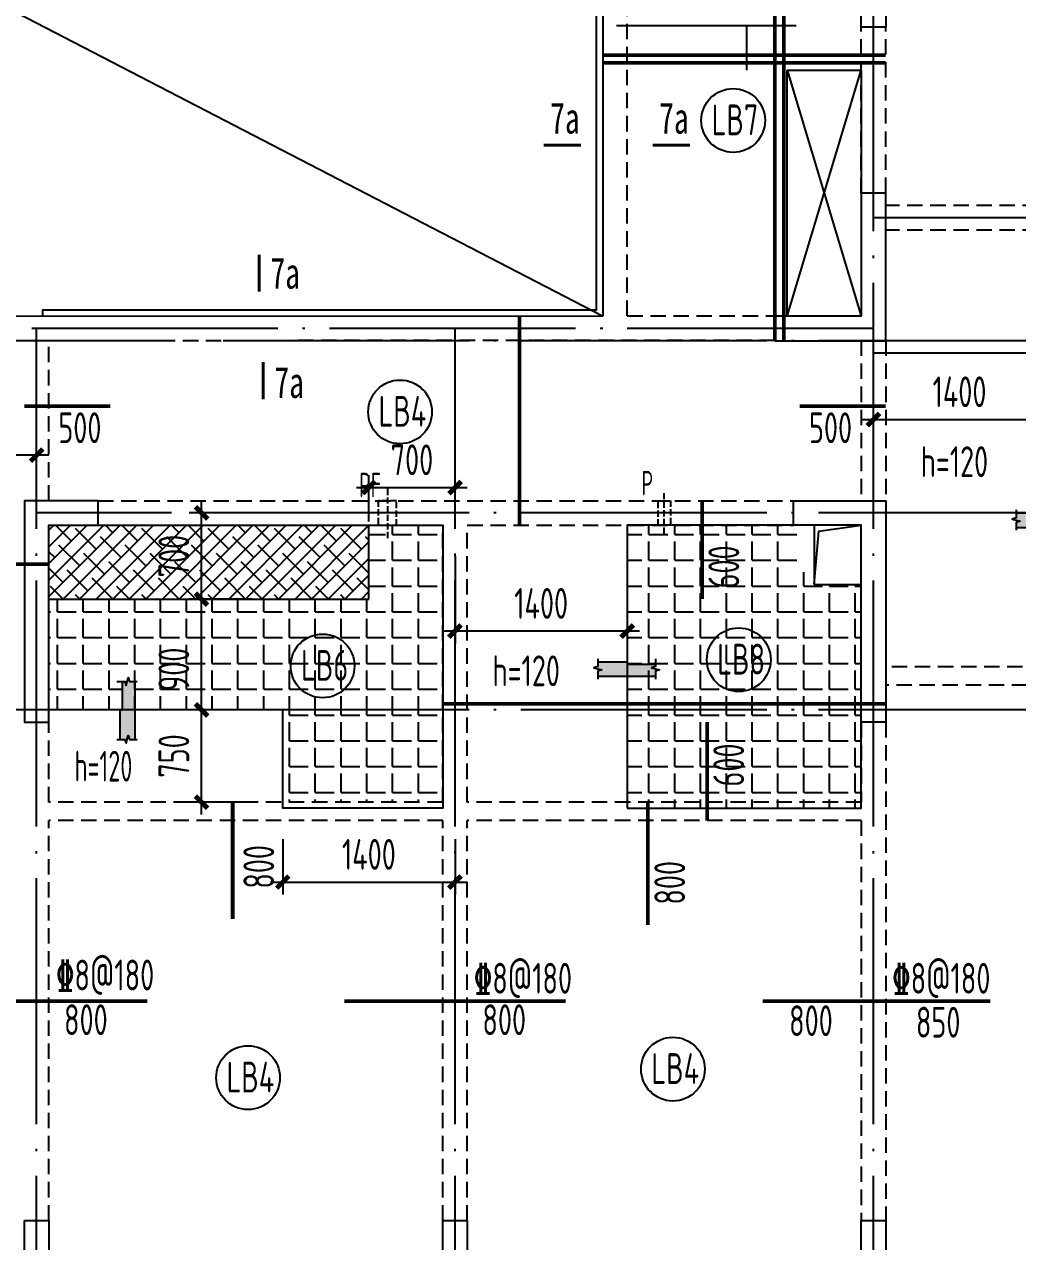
# Model space of a CAD drawing. Extents: x -173820 to 521180, y -715739 to 158231.
# Drawn here: x 28230 to 36302, y 70087 to 79982 of the extents above; entities that cross this region are included whole.
import ezdxf
from ezdxf.enums import TextEntityAlignment as Align

# ---------------------------------------------------------------- set-up
doc = ezdxf.new("R2010")
doc.units = 0
doc.header["$LTSCALE"] = 1000
for name, pattern in [('DASH', [0.35, 0.25, -0.1]), ('DOTE', [2.42, 2, -0.2, 0.02, -0.2]), ('HIDDEN2', [0.1875, 0.125, -0.0625])]:
    doc.linetypes.add(name, pattern=pattern)
for name, color, linetype in [('A-线脚看线', 9, 'Continuous'), ('A-设备穿墙洞', 161, 'Continuous'), ('AXIS', 1, 'DOTE'), ('DIM', 3, 'Continuous'), ('JG1', 3, 'Continuous'), ('填充', 8, 'Continuous'), ('墙', 6, 'Continuous'), ('挑板', 3, 'Continuous'), ('板筋', 6, 'Continuous'), ('梁', 4, 'HIDDEN2'), ('模板线', 3, 'Continuous'), ('洞口', 5, 'Continuous'), ('钢筋_文字', 7, 'Continuous'), ('钢筋长度标注', 7, 'Continuous')]:
    doc.layers.add(name, color=color, linetype=linetype)
doc.styles.add('TSSD_BOLD', font='tssdeng2.shx', dxfattribs={"width": 0.7, "height": 250, "bigfont": 'CHINA.shx'})
doc.styles.add('TSSD_Dimension', font='tssdeng.shx', dxfattribs={"width": 0.7, "bigfont": 'Hztxt.shx'})
doc.styles.add('zzt', font='tssdeng.shx', dxfattribs={"width": 0.7, "height": 300, "bigfont": 'tssdchn.shx'})
doc.styles.add('钢筋', font='tssdeng.shx', dxfattribs={"width": 0.7, "height": 250, "bigfont": 'tssdchn.shx'})
doc.styles.add('钢筋长度', font='tssdeng.shx', dxfattribs={"width": 0.7, "height": 300, "bigfont": 'tssdchn.shx'})
doc.styles.add('黑体', font='simhei.ttf', dxfattribs={"width": 0.8})
doc.dimstyles.new('TSSD_100_100', dxfattribs={"dimtxt": 250, "dimasz": 100, "dimexe": 100, "dimexo": 250, "dimgap": 100, "dimtad": 1, "dimdec": 0, "dimzin": 0, "dimdsep": 46, "dimtxsty": 'TSSD_Dimension', "dimblk": 'ARCHTICK', "dimcen": 0, "dimdle": 100, "dimclrd": 3, "dimclre": 3, "dimclrt": 7, "dimadec": 0, "dimazin": 0, "dimtfac": 1, "dimtdec": 0, "dimtix": 1, "dimtmove": 2, "dimatfit": 3, "dimfxl": 0, "dimtolj": 1, "dimtzin": 0, "dimarcsym": 0})

# ---------------------------------------------------------------- blocks, each defined once
blk = doc.blocks.new('_ArchTick')
at = {"color": 4, "linetype": 'ByBlock', "const_width": 0.4}
blk.add_lwpolyline([(-0.5, -0.5), (0.5, 0.5)], dxfattribs=at)
blk = doc.blocks.new('*D1277')
at = {"layer": 'Defpoints', "color": 0}
for p in [(26930, 76480), (26930, 75830), (28330, 75830)]:
    blk.add_point(p, dxfattribs=at)
at = {"layer": 'DIM', "color": 3, "lineweight": -2}
for p, q in [((26930, 76080), (26930, 76580)), ((28330, 76080), (28330, 76580)), ((28430, 76480), (26830, 76480))]:
    blk.add_line(p, q, dxfattribs=at)
at = {"layer": 'DIM', "color": 3, "lineweight": -2, "xscale": 100, "yscale": 100, "zscale": 100, "rotation": 180}
blk.add_blockref('_ArchTick', (26930, 76480), dxfattribs=at)
at = {"layer": 'DIM', "color": 3, "lineweight": -2, "xscale": 100, "yscale": 100, "zscale": 100}
blk.add_blockref('_ArchTick', (28330, 76480), dxfattribs=at)
at = {"layer": 'DIM', "color": 7, "insert": (27630, 76705), "char_height": 250, "attachment_point": 5, "style": 'TSSD_Dimension'}
blk.add_mtext('\\A1;1400', dxfattribs=at)
blk = doc.blocks.new('*D1276')
at = {"layer": 'Defpoints', "color": 0}
for p in [(30330, 73610), (31730, 73610), (31730, 73010)]:
    blk.add_point(p, dxfattribs=at)
at = {"layer": 'DIM', "color": 3, "lineweight": -2}
for p, q in [((30330, 73360), (30330, 72910)), ((31730, 73360), (31730, 72910)), ((30230, 73010), (31830, 73010))]:
    blk.add_line(p, q, dxfattribs=at)
at = {"layer": 'DIM', "color": 3, "lineweight": -2, "xscale": 100, "yscale": 100, "zscale": 100, "rotation": 180}
blk.add_blockref('_ArchTick', (30330, 73010), dxfattribs=at)
at = {"layer": 'DIM', "color": 3, "lineweight": -2, "xscale": 100, "yscale": 100, "zscale": 100}
blk.add_blockref('_ArchTick', (31730, 73010), dxfattribs=at)
at = {"layer": 'DIM', "color": 7, "insert": (31030, 73235), "char_height": 250, "attachment_point": 5, "style": 'TSSD_Dimension'}
blk.add_mtext('\\A1;1400', dxfattribs=at)
blk = doc.blocks.new('*D1275')
at = {"layer": 'Defpoints', "color": 0}
for p in [(29670, 76010), (30330, 76010), (30330, 75310)]:
    blk.add_point(p, dxfattribs=at)
at = {"layer": 'DIM', "color": 3, "lineweight": -2}
for p, q in [((29670, 75210), (29670, 76110)), ((30080, 76010), (29570, 76010)), ((30080, 75310), (29570, 75310))]:
    blk.add_line(p, q, dxfattribs=at)
at = {"layer": 'DIM', "color": 3, "lineweight": -2, "xscale": 100, "yscale": 100, "zscale": 100}
for p, rotation in [((29670, 76010), 90), ((29670, 75310), 270)]:
    blk.add_blockref('_ArchTick', p, dxfattribs=dict(at, rotation=rotation))
at = {"layer": 'DIM', "color": 7, "insert": (29445, 75660), "char_height": 250, "attachment_point": 5, "rotation": 90, "style": 'TSSD_Dimension'}
blk.add_mtext('\\A1;700', dxfattribs=at)
blk = doc.blocks.new('*D1274')
at = {"layer": 'Defpoints', "color": 0}
for p in [(29670, 75310), (30330, 75310), (30330, 74410)]:
    blk.add_point(p, dxfattribs=at)
at = {"layer": 'DIM', "color": 3, "lineweight": -2}
for p, q in [((29670, 74310), (29670, 75410)), ((30080, 75310), (29570, 75310)), ((30080, 74410), (29570, 74410))]:
    blk.add_line(p, q, dxfattribs=at)
at = {"layer": 'DIM', "color": 3, "lineweight": -2, "xscale": 100, "yscale": 100, "zscale": 100}
for p, rotation in [((29670, 75310), 90), ((29670, 74410), 270)]:
    blk.add_blockref('_ArchTick', p, dxfattribs=dict(at, rotation=rotation))
at = {"layer": 'DIM', "color": 7, "insert": (29445, 74740), "char_height": 250, "attachment_point": 5, "rotation": 90, "style": 'TSSD_Dimension'}
blk.add_mtext('\\A1;900', dxfattribs=at)
blk = doc.blocks.new('*D1273')
at = {"layer": 'Defpoints', "color": 0}
for p in [(31730, 75910), (33130, 75910), (31730, 75050)]:
    blk.add_point(p, dxfattribs=at)
at = {"layer": 'DIM', "color": 3, "lineweight": -2}
for p, q in [((31730, 75660), (31730, 74950)), ((33130, 75660), (33130, 74950)), ((33230, 75050), (31630, 75050))]:
    blk.add_line(p, q, dxfattribs=at)
at = {"layer": 'DIM', "color": 3, "lineweight": -2, "xscale": 100, "yscale": 100, "zscale": 100, "rotation": 180}
blk.add_blockref('_ArchTick', (31730, 75050), dxfattribs=at)
at = {"layer": 'DIM', "color": 3, "lineweight": -2, "xscale": 100, "yscale": 100, "zscale": 100}
blk.add_blockref('_ArchTick', (33130, 75050), dxfattribs=at)
at = {"layer": 'DIM', "color": 7, "insert": (32430, 75275), "char_height": 250, "attachment_point": 5, "style": 'TSSD_Dimension'}
blk.add_mtext('\\A1;1400', dxfattribs=at)
blk = doc.blocks.new('*D1256')
at = {"layer": 'Defpoints', "color": 0}
for p in [(36530, 76770), (35130, 76110), (36530, 76110)]:
    blk.add_point(p, dxfattribs=at)
at = {"layer": 'DIM', "color": 3, "lineweight": -2}
for p, q in [((35130, 76360), (35130, 76870)), ((36530, 76360), (36530, 76870)), ((35030, 76770), (36630, 76770))]:
    blk.add_line(p, q, dxfattribs=at)
at = {"layer": 'DIM', "color": 3, "lineweight": -2, "xscale": 100, "yscale": 100, "zscale": 100, "rotation": 180}
blk.add_blockref('_ArchTick', (35130, 76770), dxfattribs=at)
at = {"layer": 'DIM', "color": 3, "lineweight": -2, "xscale": 100, "yscale": 100, "zscale": 100}
blk.add_blockref('_ArchTick', (36530, 76770), dxfattribs=at)
at = {"layer": 'DIM', "color": 7, "insert": (35830, 76995), "char_height": 250, "attachment_point": 5, "style": 'TSSD_Dimension'}
blk.add_mtext('\\A1;1400', dxfattribs=at)
blk = doc.blocks.new('*D1251')
at = {"layer": 'Defpoints', "color": 0}
for p in [(29670, 74410), (30330, 74410), (30330, 73660)]:
    blk.add_point(p, dxfattribs=at)
at = {"layer": 'DIM', "color": 3, "lineweight": -2}
for p, q in [((29670, 73560), (29670, 74510)), ((30080, 74410), (29570, 74410)), ((30080, 73660), (29570, 73660))]:
    blk.add_line(p, q, dxfattribs=at)
at = {"layer": 'DIM', "color": 3, "lineweight": -2, "xscale": 100, "yscale": 100, "zscale": 100}
for p, rotation in [((29670, 74410), 90), ((29670, 73660), 270)]:
    blk.add_blockref('_ArchTick', p, dxfattribs=dict(at, rotation=rotation))
at = {"layer": 'DIM', "color": 7, "insert": (29445, 74035), "char_height": 250, "attachment_point": 5, "rotation": 90, "style": 'TSSD_Dimension'}
blk.add_mtext('\\A1;750', dxfattribs=at)
blk = doc.blocks.new('*D1192')
at = {"layer": 'Defpoints', "color": 0}
for p in [(31730, 76217.1), (31030, 75689.6), (31730, 75689.6)]:
    blk.add_point(p, dxfattribs=at)
at = {"layer": 'DIM', "color": 3, "lineweight": -2}
for p, q in [((31030, 75939.6), (31030, 76317.1)), ((31730, 75939.6), (31730, 76317.1)), ((30930, 76217.1), (31830, 76217.1))]:
    blk.add_line(p, q, dxfattribs=at)
at = {"layer": 'DIM', "color": 3, "lineweight": -2, "xscale": 100, "yscale": 100, "zscale": 100, "rotation": 180}
blk.add_blockref('_ArchTick', (31030, 76217.1), dxfattribs=at)
at = {"layer": 'DIM', "color": 3, "lineweight": -2, "xscale": 100, "yscale": 100, "zscale": 100}
blk.add_blockref('_ArchTick', (31730, 76217.1), dxfattribs=at)
at = {"layer": 'DIM', "color": 7, "insert": (31380, 76442.1), "char_height": 250, "attachment_point": 5, "style": 'TSSD_Dimension'}
blk.add_mtext('\\A1;700', dxfattribs=at)
blk = doc.blocks.new('$1292675')
at = {"layer": 'JG1'}
blk.add_hatch(color=8, dxfattribs=at).paths.add_polyline_path([(502.1, 20), (502.1, 63.7), (470, 74.2), (534.2, 90.8), (502.1, 101.2), (502.1, 140), (262.1, 140), (262.1, 120), (32.1, 120), (32.1, 101.2), (64.2, 90.8), (0, 74.2), (32.1, 63.7), (32.1, 20)])
for p, q in [((262.1, 120), (32.1, 120)), ((502.1, 140), (262.1, 140)), ((262.1, 140), (262.1, 120)), ((32.1, 20), (502.1, 20))]:
    blk.add_line(p, q, dxfattribs=at)
for points in [[(32.1, 165), (32.1, 101.2), (64.2, 90.8), (0, 74.2), (32.1, 63.7), (32.1, 0)], [(502.1, 165), (502.1, 101.2), (534.2, 90.8), (470, 74.2), (502.1, 63.7), (502.1, 0)]]:
    blk.add_lwpolyline(points, dxfattribs=at)
blk = doc.blocks.new('$1901069')
at = {"layer": '模板线', "color": 4, "const_width": 22.7}
for points in [[(0, 1176.6), (0, 874.2)], [(32.2, 302.4), (32.2, 0)]]:
    blk.add_lwpolyline(points, dxfattribs=at)
at = {"layer": '模板线', "color": 0, "style": '黑体', "width": 0.7}
for p in [(211.1, 1025.9), (243.3, 137.7)]:
    blk.add_text('7a', height=252, dxfattribs=at).set_placement(p, align=Align.MIDDLE_CENTER)
blk = doc.blocks.new('$1109386')
at = {"layer": '模板线', "color": 4, "const_width": 22.7}
for points in [[(0, 0), (302.4, 0)], [(885.9, 0), (1188.3, 0)]]:
    blk.add_lwpolyline(points, dxfattribs=at)
at = {"layer": '模板线', "color": 0, "style": '黑体', "width": 0.7}
for p in [(171.6, 219.9), (1057.4, 219.9)]:
    blk.add_text('7a', height=252, dxfattribs=at).set_placement(p, align=Align.MIDDLE_CENTER)
blk = doc.blocks.new('$1783196')
at = {"layer": 'AXIS'}
for p, q in [((46034.9, 3480), (46034.9, 20188.3)), ((54849.9, 15688.3), (46034.9, 15688.3)), ((46034.9, 14788.3), (4360, 14788.3)), ((39234.9, 3480), (39234.9, 14788.3)), ((42634.9, 3480), (42634.9, 14788.3)), ((54849.9, 14688.3), (4360, 14688.3)), ((54849.9, 14588.3), (46034.9, 14588.3)), ((54849.9, 13288.3), (39234.9, 13288.3)), ((54849.9, 11688.3), (4360, 11688.3))]:
    blk.add_line(p, q, dxfattribs=at)
blk = doc.blocks.new('$1466424')
at = {"layer": '板筋', "const_width": 30}
for points in [[(40100, 10403.7), (40100, 14503.7)], [(40171.9, 10403.7), (40171.9, 14503.7)], [(38699.8, 12726.1), (41000, 12726.1)], [(38699.8, 12662.4), (41000, 12662.4)], [(38025, 8903.7), (38025, 10605.2)], [(34000, 9872.9), (34700, 9872.9)], [(40300, 9872.8), (41000, 9872.8)], [(39508.2, 8303.7), (39508.2, 9103.7)], [(30599.9, 8587.1), (34200, 8587.1)], [(37400, 7453.7), (41000, 7453.7)], [(39548.2, 6503.7), (39548.2, 7303.7)], [(35693, 6653.7), (35693, 5703.2)], [(39068.2, 5653.7), (39068.2, 6653.7)], [(33200.1, 5035), (35000.1, 5035)], [(36600.1, 5035), (38400.1, 5035)], [(40000.1, 5035), (41850.1, 5035)]]:
    blk.add_lwpolyline(points, dxfattribs=at)
at = {"layer": '钢筋_文字', "color": 7, "linetype": 'Continuous'}
for p, q in [((38812.4, 12966.8), (40273.6, 12966.8)), ((39871.6, 12604.1), (39871.6, 12966.8))]:
    blk.add_line(p, q, dxfattribs=at)
at = {"layer": '钢筋_文字'}
for centre in [(39760.7, 12194.2, 0), (37053.4, 9825.3, 0), (36423.8, 7760.6, 0), (39806.1, 7810.9, 0), (35818.2, 4413.8, 0), (39270.8, 4483.5, 0)]:
    blk.add_circle(centre, 259.2, dxfattribs=at)
at = {"layer": '钢筋_文字', "style": 'TSSD_BOLD', "width": 0.7}
for s, p in [('LB7', (39585.7, 12074.1, 0)), ('LB4', (36878.4, 9705.1, 0)), ('LB8', (39631.1, 7690.8, 0)), ('LB6', (36248.8, 7640.4, 0)), ('LB4', (39095.8, 4363.3, 0)), ('LB4', (35643.2, 4293.6, 0))]:
    blk.add_text(s, height=250, dxfattribs=at).set_placement(p)
at = {"layer": '钢筋_文字', "color": 7, "linetype": 'Continuous'}
for s, style, width, p in [(' h=120', 'TSSD_BOLD', 0.7, (41178, 9295.8, 0)), (' h=120', 'TSSD_BOLD', 0.7, (37698, 7595.8, 0)), (' h=120', 'TSSD_BOLD', 0.6, (34316.6, 6820.6, 0)), ('%%1328@180', '钢筋', 0.7, (34257.3, 5123.2, 0)), ('%%1328@180', '钢筋', 0.7, (37652.9, 5096.9, 0)), ('%%1328@180', '钢筋', 0.7, (41052.9, 5096.9, 0))]:
    blk.add_text(s, height=250, dxfattribs=dict(at, style=style, width=width)).set_placement(p)
at = {"layer": '钢筋长度标注', "style": '钢筋长度', "width": 0.7}
for s, p in [('500', (34276.2, 9571.4)), ('500', (40376.6, 9571.3)), ('800', (34322.6, 4760)), ('800', (37722.6, 4760)), ('800', (40215.3, 4752.1)), ('850', (41245.4, 4739.6))]:
    blk.add_text(s, height=250, dxfattribs=at).set_placement(p)
for s, p in [('600', (39809.8, 8390.4)), ('600', (39849.8, 6780.4)), ('800', (36030.4, 5950.1)), ('800', (39369.8, 5820.4))]:
    blk.add_text(s, height=250, rotation=90, dxfattribs=at).set_placement(p)
blk = doc.blocks.new('$1642317')
at = {"layer": '洞口'}
blk.add_lwpolyline([(40220, 670), (40600, 670), (40600, 1150), (40220, 1150)], close=True, dxfattribs=at)
blk.add_lwpolyline([(40220, 670), (40258, 1102), (40600, 1150)], dxfattribs=at)
blk = doc.blocks.new('$1413619')
at = {"layer": 'A-线脚看线', "color": 5, "elevation": 0}
blk.add_lwpolyline([(34200, 10650), (34200, 10700), (38700, 10700), (38700, 14400), (26650, 14400)], dxfattribs=at)
blk = doc.blocks.new('$1757663')
at = {"layer": 'A-设备穿墙洞', "linetype": 'DASH', "ltscale": 0.2}
for points in [[(228.5, 7887.6), (228.5, 7486.9)], [(2478.5, 7523.4), (2478.5, 7858.5)], [(528.5, 562.9), (528.5, 224.4)], [(1028.5, 562.9), (1028.5, 224.4)], [(607.1, 141.5), (845.7, 141.5)]]:
    blk.add_lwpolyline(points, dxfattribs=at)
for points in [[(303.5, 7791.5), (153.5, 7791.5), (153.5, 7591.5), (303.5, 7591.5)], [(2528.5, 7591.5), (2428.5, 7591.5), (2428.5, 7791.5), (2528.5, 7791.5)], [(478.5, 291.5), (578.5, 291.5), (578.5, 491.5), (478.5, 491.5)], [(978.5, 291.5), (1078.5, 291.5), (1078.5, 491.5), (978.5, 491.5)], [(778.5, 91.5), (778.5, 191.5), (678.5, 191.5), (678.5, 91.5)]]:
    blk.add_lwpolyline(points, close=True, dxfattribs=at)
at = {"layer": 'A-设备穿墙洞', "color": 7, "linetype": 'DASH', "ltscale": 0.2, "style": 'zzt', "width": 0.6}
for s, p in [('PF', (0, 7818.4)), ('P', (2294, 7833.7)), ('D1', (434.6, 547.2)), ('D2', (1154.4, 63.4)), ('D2', (808.9, -15.4))]:
    blk.add_text(s, height=200, dxfattribs=at).set_placement(p)
blk = doc.blocks.new('$1186913')
at = {"layer": 'A-设备穿墙洞'}
blk.add_blockref('$1757663', (37621.7, 156.3), dxfattribs=at)

msp = doc.modelspace()

# ---------------------------------------------------------------- hatches: boundary and pattern name
at = {"layer": 'JG1'}
h = msp.add_hatch(dxfattribs=at)
h.set_pattern_fill('ANSI38,_O', color=8, scale=30)
h.set_pattern_definition([(45, (-5670, 68710), (-67.35192, 67.35192), []), (135, (-5670, 68710), (-202.05576, 67.35192), [238.125, -142.875])])
h.paths.add_polyline_path([(31030, 75310), (31030, 75910), (28430, 75910), (28430, 75310)])
at = {"layer": '填充', "linetype": 'Continuous'}
h = msp.add_hatch(dxfattribs=at)
h.set_pattern_fill('ANGLE', color=256, scale=30, style=0)
h.set_pattern_definition([(0, (0, 68710), (0, 209.55), [152.4, -57.15]), (90, (0, 68710), (-209.55, 1e-14), [152.4, -57.15])])
h.paths.add_polyline_path([(28430, 75310), (28430, 74410), (29027.5, 74410), (29027.5, 74640), (29046.2, 74640), (29056.7, 74607.9), (29073.3, 74672.1), (29083.7, 74640), (29127.5, 74640), (29127.5, 74410), (30330, 74410), (30330, 73660), (31630, 73660), (31630, 75910), (31030, 75910), (31030, 75310)])
h.paths.add_polyline_path([(29257.5, 74495.8), (29257.5, 74984.2), (29632.5, 74984.2), (29632.5, 74495.8)], flags=24)
h = msp.add_hatch(dxfattribs=at)
h.set_pattern_fill('ANGLE', color=256, scale=30, style=0)
h.set_pattern_definition([(0, (-5670, 68710), (0, 209.55), [152.4, -57.15]), (90, (-5670, 68710), (-209.55, 1e-14), [152.4, -57.15])])
h.paths.add_polyline_path([(35030, 75430), (34650, 75430), (34658.8, 75530), (34550, 75530), (34550, 75910), (33130, 75910), (33130, 73610), (35030, 73610)])

# ---------------------------------------------------------------- linework, layer by layer
at = {"layer": 'JG1', "linetype": 'Continuous'}
for p, q in [((34430, 77610), (35030, 79610)), ((34430, 79610), (35030, 77610))]:
    msp.add_line(p, q, dxfattribs=at)
msp.add_lwpolyline([(34430, 79610), (35030, 79610), (35030, 77610), (34430, 77610)], close=True, dxfattribs=at)
at = {"layer": '墙'}
for points in [[(35230, 81610), (35230, 81510), (35230, 79960), (35030, 79960), (35030, 81410), (34330, 81410), (34330, 81610), (35030, 81610)], [(34330, 77410), (35230, 77410), (35230, 78610), (35030, 78610), (35030, 77610), (34330, 77610)], [(28830, 76110), (28230, 76110), (28230, 74310), (28430, 74310), (28430, 75910), (28830, 75910)], [(34480, 76110), (35230, 76110), (35230, 74310), (35030, 74310), (35030, 75910), (34480, 75910)], [(28230, 70260), (28430, 70260), (28430, 68810), (28830, 68810), (28830, 68610), (28230, 68610)], [(31630, 68810), (31630, 70260), (31830, 70260), (31830, 68610), (30730, 68610), (30730, 68810)]]:
    msp.add_lwpolyline(points, close=True, dxfattribs=at)
msp.add_lwpolyline([(34830, 68610), (34830, 68810), (35030, 68810), (35030, 70260), (35230, 70260), (35230, 68810), (35430, 68810), (35430, 68610), (34830, 68610), (35230, 68610)], dxfattribs=at)
at = {"layer": '梁', "linetype": 'Continuous'}
for p, q in [((32930, 81410), (32930, 77611)), ((25430, 77610), (32930, 77612)), ((31030, 75310), (31030, 75910))]:
    msp.add_line(p, q, dxfattribs=at)
at = {"layer": '梁'}
for p, q in [((33130, 77612), (33130, 81410)), ((35030, 78612), (35030, 79960)), ((35230, 78612), (35230, 79960)), ((37780, 78510), (35230, 78510)), ((37780, 78310), (35230, 78310)), ((33130, 77612), (34330, 77612)), ((34330, 77412), (28430, 77410)), ((28430, 76110), (28430, 77410)), ((35030, 77412), (35030, 76110)), ((35230, 77412), (35230, 76110)), ((28830, 76110), (34480, 76110)), ((28830, 75910), (31630, 75910)), ((31630, 73660), (31630, 75910)), ((31830, 75910), (34480, 75910)), ((31830, 73660), (31830, 75910)), ((38030, 74760), (35230, 74760)), ((38630, 74610), (35230, 74610)), ((28430, 73660), (28430, 74310)), ((35030, 74310), (35030, 73660)), ((35230, 74310), (35230, 70260)), ((31630, 73660), (28430, 73660)), ((35030, 73660), (31830, 73660)), ((28430, 70260), (28430, 73510)), ((31630, 73510), (28430, 73510)), ((31630, 70260), (31630, 73510)), ((31830, 70260), (31830, 73510)), ((35030, 73510), (31830, 73510)), ((35030, 73510), (35030, 70260))]:
    msp.add_line(p, q, dxfattribs=at)
at = {"layer": '梁', "linetype": 'Continuous'}
for points in [[(28430, 74410), (28430, 75910), (31630, 75910), (31630, 73610), (30330, 73610), (30330, 74410)], [(33130, 73610), (35030, 73610), (35030, 75910), (33130, 75910)]]:
    msp.add_lwpolyline(points, close=True, dxfattribs=at)
msp.add_lwpolyline([(28430, 75310), (31030, 75310)], dxfattribs=at)
at = {"layer": '洞口', "color": 5}
msp.add_lwpolyline([(20830.1, 81409.9), (27555.8, 80394.7), (32929.8, 77611.5)], dxfattribs=at)

# ---------------------------------------------------------------- block references
at = {"layer": 'A-设备穿墙洞'}
msp.add_blockref('$1186913', (-6670.2, 68162.1, 0), dxfattribs=at)
at = {"layer": 'JG1', "xscale": -1}
for p in [(36792.1, 75870), (33392.1, 74660)]:
    msp.add_blockref('$1292675', p, dxfattribs=at)
at = {"layer": 'JG1', "xscale": -1, "rotation": 90}
msp.add_blockref('$1292675', (29147.5, 74672.1), dxfattribs=at)
at = {"layer": '填充', "linetype": 'Continuous'}
msp.add_blockref('$1783196', (-10904.9, 62721.7), dxfattribs=at)
at = {"layer": '挑板'}
msp.add_blockref('$1413619', (-5820, 66960, 0), dxfattribs=at)
at = {"layer": '模板线'}
for name, p in [('$1109386', (32451.7, 79000, 0)), ('$1901069', (30138.7, 76933.8, 0))]:
    msp.add_blockref(name, p, dxfattribs=at)
at = {"layer": '洞口'}
msp.add_blockref('$1642317', (-5570, 74760, 0), dxfattribs=at)
at = {"layer": '钢筋长度标注'}
msp.add_blockref('$1466424', (-5770, 67006.3), dxfattribs=at)

# ---------------------------------------------------------------- dimensions: what is measured, and where the dimension line sits
at = {"layer": 'DIM'}
for base, p1, p2, picture, middle in [((36530, 76770), (35130, 76110), (36530, 76110), '*D1256', (35830, 76995)), ((26930, 76480), (28330, 75830), (26930, 75830), '*D1277', (27630, 76705)), ((31730, 76217.1), (31030, 75689.6), (31730, 75689.6), '*D1192', (31380, 76442.1)), ((31730, 75050), (33130, 75910), (31730, 75910), '*D1273', (32430, 75275)), ((31730, 73010), (30330, 73610), (31730, 73610), '*D1276', (31030, 73235))]:
    dim = msp.add_linear_dim(base=base, p1=p1, p2=p2, dimstyle='TSSD_100_100', dxfattribs=at)
    dim.commit()
    dim.dimension.update_dxf_attribs({"geometry": picture, "text_midpoint": middle})
for base, p1, p2, picture, middle in [((29670, 76010), (30330, 75310), (30330, 76010), '*D1275', (29445, 75660)), ((29670, 74410), (30330, 73660), (30330, 74410), '*D1251', (29445, 74035))]:
    dim = msp.add_linear_dim(base=base, p1=p1, p2=p2, angle=90, dimstyle='TSSD_100_100', dxfattribs=at)
    dim.commit()
    dim.dimension.update_dxf_attribs({"geometry": picture, "text_midpoint": middle})
dim = msp.add_linear_dim(base=(29670, 75310), p1=(30330, 74410), p2=(30330, 75310), angle=90, dimstyle='TSSD_100_100', dxfattribs=at)
dim.commit()
dim.dimension.update_dxf_attribs({"geometry": '*D1274', "text_midpoint": (29445, 74740), "dimtype": 160})

doc.saveas('drawing.dxf')
